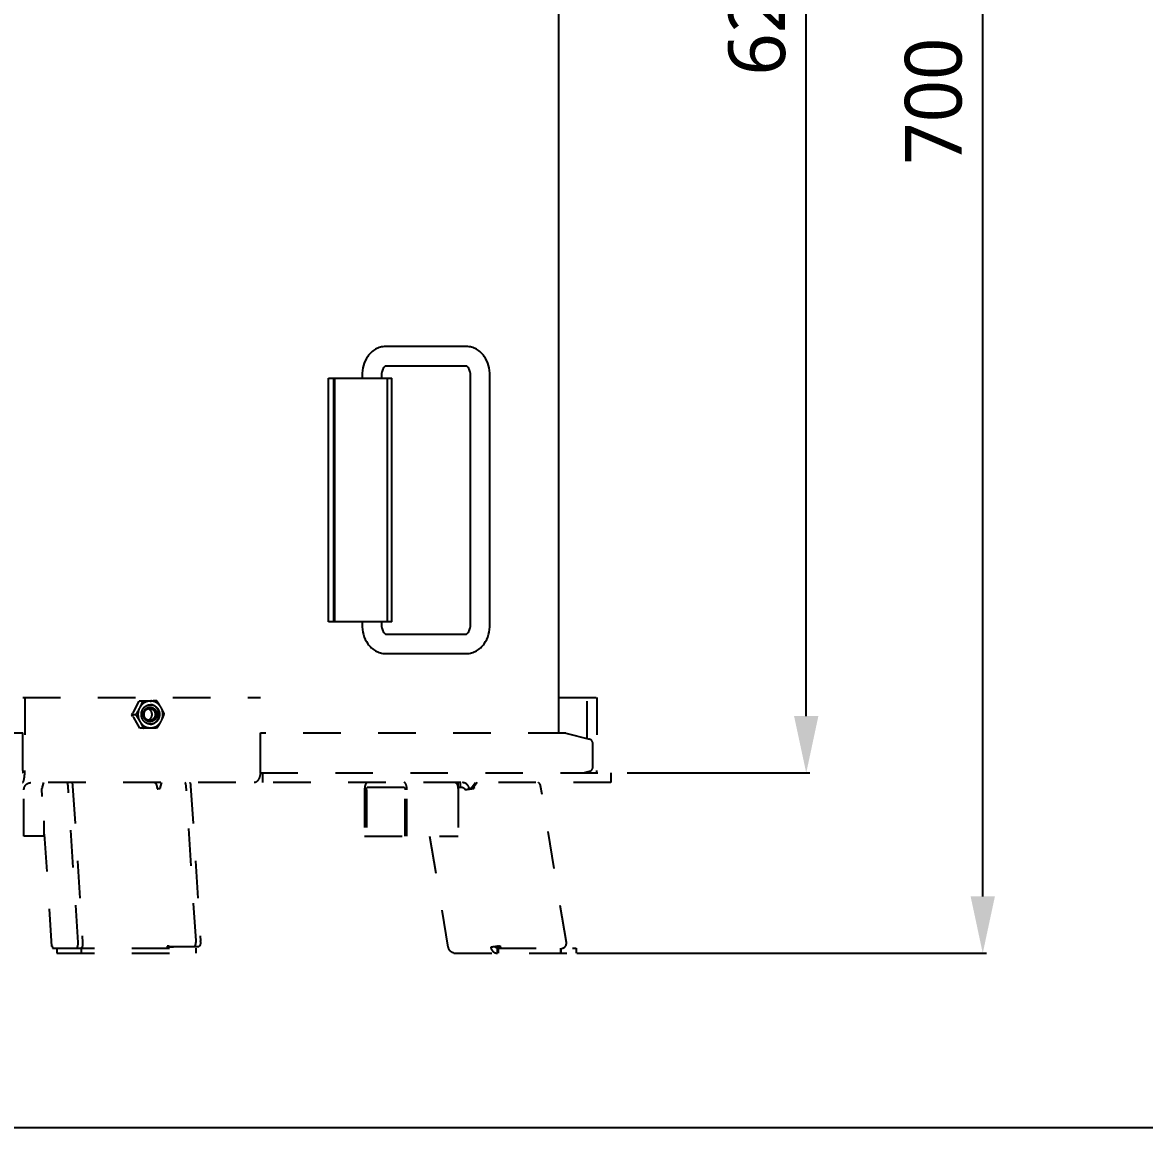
# Model space of a CAD drawing. Header units: millimetres. Extents: x 0 to 2800, y 0 to 1980.
# Drawn here: x 864 to 1324.7, y 0 to 453.6 of the extents above; entities that cross this region are included whole.
import ezdxf

# ---------------------------------------------------------------- set-up
doc = ezdxf.new("R2010")
doc.units = ezdxf.units.MM
doc.header["$LTSCALE"] = 154
doc.header["$PDMODE"] = 3
doc.header["$PDSIZE"] = 8
doc.linetypes.add('DOT', pattern=[0.2, 0.1, -0.1])
doc.layers.get('0').update_dxf_attribs({"linetype": 'CONTINUOUS'})
doc.layers.get('Defpoints').update_dxf_attribs({"linetype": 'CONTINUOUS'})
doc.styles.get("Standard").update_dxf_attribs({"font": 'msyh.ttc'})
doc.dimstyles.new('DIMSTYLE_2', dxfattribs={"dimtxt": 23.333333, "dimasz": 23.333333, "dimexe": 1.5, "dimexo": 1, "dimgap": 0.875, "dimtad": 1, "dimdec": 0, "dimdsep": 46, "dimtxsty": 'Standard', "dimblk": '_FILLED', "dimblk1": '_FILLED', "dimblk2": '_FILLED', "dimcen": 0.09, "dimazin": 2, "dimtp": 0.01, "dimtm": 0.01, "dimtfac": 1, "dimtdec": 0, "dimtofl": 0, "dimtmove": 0, "dimatfit": 3, "dimldrblk": '_FILLED', "dimfxl": 1, "dimtolj": 1, "dimarcsym": 0})

# ---------------------------------------------------------------- blocks, each defined once
blk = doc.blocks.new('_FILLED')
at = {"color": 0, "linetype": 'ByBlock'}
blk.add_solid([(0, 0), (-1, 0.214), (-1, -0.214)], dxfattribs=at)
blk = doc.blocks.new('*D57')
at = {"color": 0, "linetype": 'ByBlock', "lineweight": -2}
for p, q in [((815.92, 770.86), (1259.79, 770.86)), ((1258.29, 94.9), (1258.29, 747.53)), ((1091.64, 71.56), (1259.79, 71.56))]:
    blk.add_line(p, q, dxfattribs=at)
at = {"layer": 'Defpoints', "color": 0}
for p in [(814.92, 770.86), (1258.29, 770.86), (1090.64, 71.56)]:
    blk.add_point(p, dxfattribs=at)
at = {"color": 0, "linetype": 'ByBlock', "lineweight": -2, "xscale": 23.3333333333, "yscale": 23.3333333333, "zscale": 23.3333333333}
for p, rotation in [((1258.29, 770.86), 90), ((1258.29, 71.56), 270)]:
    blk.add_blockref('_FILLED', p, dxfattribs=dict(at, rotation=rotation))
at = {"color": 0, "insert": (1226.3, 421.28), "char_height": 23.333, "attachment_point": 2, "rotation": 90, "line_spacing_factor": 0.9}
blk.add_mtext('\\A1;700', dxfattribs=at)
blk = doc.blocks.new('*D62')
at = {"color": 0, "linetype": 'ByBlock', "lineweight": -2}
for p, q in [((813.55, 770.86), (1187.31, 770.86)), ((1185.81, 168.9), (1185.81, 747.53)), ((1112.27, 145.56), (1187.31, 145.56))]:
    blk.add_line(p, q, dxfattribs=at)
at = {"layer": 'Defpoints', "color": 0}
for p in [(812.55, 770.86), (1185.81, 770.86), (1111.27, 145.56)]:
    blk.add_point(p, dxfattribs=at)
at = {"color": 0, "linetype": 'ByBlock', "lineweight": -2, "xscale": 23.3333333333, "yscale": 23.3333333333, "zscale": 23.3333333333}
for p, rotation in [((1185.81, 770.86), 90), ((1185.81, 145.56), 270)]:
    blk.add_blockref('_FILLED', p, dxfattribs=dict(at, rotation=rotation))
at = {"color": 0, "insert": (1153.82, 457.87), "char_height": 23.333, "attachment_point": 2, "rotation": 90, "line_spacing_factor": 0.9}
blk.add_mtext('\\A1;625', dxfattribs=at)

msp = doc.modelspace()

# ---------------------------------------------------------------- linework, layer by layer
msp.add_line((1084.09944, 659.67968), (1084.09944, 161.85734))
at = {"linetype": 'Continuous'}
for p, q in [((1046.30864, 320.56181), (1013.07462, 320.56181)), ((1013.07462, 312.56181), (1013.07662, 312.56205)), ((1013.07462, 312.56181), (1013.07684, 312.56202)), ((1046.30864, 312.56181), (1013.07462, 312.56181)), ((989.68564, 307.56181), (1015.63747, 307.56181)), ((989.68564, 207.56181), (989.68564, 307.56181)), ((991.80286, 207.56181), (991.80286, 307.56181)), ((992.13477, 307.56181), (992.13477, 207.56181)), ((1003.41777, 308.56181), (1003.41777, 307.56181)), ((1011.41777, 308.56181), (1011.41777, 307.56181)), ((1013.91777, 207.56181), (1013.91777, 307.56181)), ((1015.63747, 207.56181), (1015.63747, 307.56181)), ((1047.9655, 206.56181), (1047.9655, 308.56181)), ((1055.9655, 206.56181), (1055.9655, 308.56181)), ((1015.63747, 207.56181), (989.68564, 207.56181)), ((1003.41777, 207.56181), (1003.41777, 206.56181)), ((1011.41777, 207.56181), (1011.41777, 206.56181)), ((1013.07462, 202.56181), (1046.30864, 202.56181)), ((1013.07683, 202.5616), (1013.07462, 202.56181)), ((1013.07462, 202.56181), (1013.07661, 202.56157)), ((1013.07462, 194.56181), (1046.30864, 194.56181)), ((0, 0), (2800, 0))]:
    msp.add_line(p, q, dxfattribs=at)
at = {"linetype": 'DOT'}
for p, q in [((864.19287, 176.56181), (961.74956, 176.56181)), ((864.19287, 146.56181), (864.19287, 176.56181)), ((864.9738, 176.56181), (864.9738, 146.56181)), ((911.92772, 174.98439), (916.66906, 175.10595)), ((916.95436, 175.11698), (916.66906, 175.10595)), ((916.95436, 175.11698), (917.69971, 175.13609)), ((919.20756, 175.13609), (917.69971, 175.13609)), ((961.74956, 146.56181), (961.74956, 176.56181)), ((1084.09944, 176.56181), (1099.84582, 176.56181)), ((1095.92279, 159.62714), (1095.92279, 176.56181)), ((1099.84582, 176.56181), (1099.84582, 146.56181)), ((909.65515, 170.5177), (909.30386, 170.11229)), ((909.65515, 170.5177), (911.92772, 174.98439)), ((913.29054, 174.98439), (911.92772, 174.98439)), ((916.15351, 172.01961), (916.20823, 172.02031)), ((916.46055, 173.56067), (916.54908, 173.56181)), ((908.94661, 169.41012), (909.30386, 170.11229)), ((910.45446, 169.41012), (908.94661, 169.41012)), ((909.33471, 168.72705), (908.94661, 169.41012)), ((909.33471, 168.72705), (909.7038, 168.33268)), ((912.17258, 163.98753), (909.7038, 168.33268)), ((916.26296, 167.10401), (916.20823, 167.10331)), ((864.19287, 161.85734), (554.42255, 161.85734)), ((913.5354, 163.98753), (912.17258, 163.98753)), ((916.63864, 165.56295), (916.5501, 165.56181)), ((1087.09119, 161.85734), (961.74956, 161.85734)), ((1087.09119, 161.85734), (1096.84016, 159.39548)), ((1098.19944, 147.96181), (1098.19944, 157.65026)), ((961.69529, 145.56181), (1105.59944, 145.56181)), ((962.60353, 145.56181), (962.60353, 141.56181)), ((1094.24721, 145.56181), (1096.84016, 146.2166)), ((1105.59944, 145.56181), (1105.59944, 141.56181)), ((1105.59944, 141.56181), (863.99764, 141.56181)), ((864.59767, 119.56181), (864.59767, 138.56181)), ((876.056, 74.37041), (871.91998, 139.065)), ((872.58732, 141.56181), (872.07771, 139.88674)), ((872.07771, 139.88674), (872.118, 139.2564)), ((886.84154, 75.95835), (882.73426, 140.20366)), ((884.59817, 140.20366), (888.70546, 75.95835)), ((921.04901, 141.56181), (920.53939, 139.88674)), ((920.53939, 139.88674), (920.57969, 139.2564)), ((935.25692, 76.68271), (931.19594, 140.20366)), ((933.05985, 140.20366), (937.12083, 76.68271)), ((960.00992, 141.56181), (960.00992, 141.84579)), ((1004.46804, 138.56181), (1004.46804, 119.56181)), ((1005.19319, 138.56181), (1005.19319, 119.56181)), ((1020.78381, 139.56181), (1005.55576, 139.56181)), ((1021.14639, 119.56181), (1021.14639, 138.56181)), ((1021.87153, 119.56181), (1021.87153, 138.56181)), ((1042.6974, 141.56181), (1042.6974, 140.10526)), ((1044.71707, 139.56181), (1042.79045, 139.56181)), ((1042.85316, 138.56181), (1042.85316, 119.56181)), ((1043.78512, 141.56181), (1043.78512, 139.56181)), ((1045.63487, 138.73546), (1047.47046, 139.08275)), ((1048.64725, 139.88674), (1049.95716, 141.56181)), ((1048.64725, 139.88674), (1049.3724, 139.88674)), ((1048.75083, 139.2564), (1048.64725, 139.88674)), ((1048.75083, 139.2564), (1049.47598, 139.2564)), ((1050.6823, 141.56181), (1049.3724, 139.88674)), ((1049.3724, 139.88674), (1049.47598, 139.2564)), ((1087.32132, 75.95835), (1076.76396, 140.20366)), ((872.76047, 125.91831), (872.76047, 119.56181)), ((873.16685, 119.56181), (864.59767, 119.56181)), ((1004.46804, 119.56181), (1042.85316, 119.56181)), ((1031.18093, 119.56181), (1038.65567, 74.07535)), ((876.25402, 74.56181), (876.3148, 73.61105)), ((924.48533, 74.13257), (924.01761, 74.41873)), ((924.73018, 74.33541), (936.4067, 74.33541)), ((1058.80184, 74.33541), (1059.41923, 74.33541)), ((1059.40311, 74.43481), (1059.35538, 74.42662)), ((1059.53826, 73.61105), (1059.40288, 74.43489)), ((1060.10717, 74.56181), (1060.26341, 73.61105)), ((876.3148, 73.61105), (887.99133, 73.61105)), ((878.16453, 73.56181), (935.36062, 73.56181)), ((878.16453, 73.56181), (878.16453, 71.56181)), ((878.16453, 71.56181), (935.36062, 71.56181)), ((888.0824, 73.56181), (888.0824, 71.56181)), ((935.36062, 71.56181), (935.36062, 73.56181)), ((1041.25339, 71.5894), (1041.25339, 71.56181)), ((1041.25339, 71.56181), (1091.36895, 71.56181)), ((1059.01945, 73.56181), (1091.36895, 73.56181)), ((1059.01945, 71.56181), (1059.01945, 73.56181)), ((1059.3639, 73.56181), (1059.3639, 71.56181)), ((1059.53826, 73.61105), (1085.48573, 73.61105)), ((1084.97655, 73.56181), (1084.97655, 71.56181)), ((1084.99468, 73.56181), (1084.99468, 71.56181)), ((1091.36895, 73.56181), (1091.36895, 71.56181))]:
    msp.add_line(p, q, dxfattribs=at)
for centre, radius, start, end in [((894.58035, 1026.92602), 852.14587, 271.46907614, 271.65609179), ((916.40478, 169.02729), 3.46548, 271.4687278, 272.4004181), ((895.14274, 1004.28944), 840.50184, 271.46778071, 271.65738722), ((1096.39944, 157.65026), 1.8, 0, 75.8276623), ((1096.39944, 147.96181), 1.8, 284.1723377, 0), ((839.61477, 146.56205), 25.35903, 358.7918637, 359.9994621), ((952.2487, 146.56), 9.50086, 353.6589441, 0.0109378), ((1094.73283, 146.56491), 5.11299, 348.6785885, 359.9652127), ((1035.77638, 138.66244), 7.072, 7.3098718, 7.5316864), ((1041.28032, 182.67677), 44.18707, 279.7628068, 280.6889153), ((922.65435, 92.23476), 18.19456, 272.5706052, 275.7756526), ((929.82317, 76.33652), 5.44477, 359.988327, 3.6454128), ((931.68708, 76.33652), 5.44477, 359.988327, 3.6454128), ((1051.60286, 119.75386), 45.98543, 279.7659737, 280.0254951), ((1052.25982, 116.07592), 42.24929, 280.0164784, 280.7042328), ((884.90366, 74.44308), 6.9355, 186.8927973, 188.8824062), ((1041.6187, 74.19064), 2.62894, 260.4192044, 262.0068308), ((1041.61792, 74.18489), 2.62315, 262.0061494, 265.1581504), ((1041.61626, 74.16373), 2.60192, 265.1553312, 269.993596)]:
    msp.add_arc(centre, radius, start, end, dxfattribs=at)
at = {"linetype": 'Continuous'}
for points, knots in [([(1013.07462, 320.56181), (1012.36623, 320.56181), (1010.93862, 320.36907), (1008.27071, 319.26028), (1006.64263, 317.70751), (1005.80864, 316.52807)], [0, 0, 0, 0, 0.247289759, 0.495743042, 1, 1, 1, 1]), ([(1053.57463, 316.52807), (1052.74064, 317.7075), (1051.11257, 319.26026), (1048.44467, 320.36907), (1047.01706, 320.56181), (1046.30864, 320.56181)], [0, 0, 0, 0, 0.504253996, 0.752705427, 1, 1, 1, 1]), ([(1005.80864, 316.52807), (1005.01362, 315.40373), (1003.80648, 312.80879), (1003.41777, 309.98953), (1003.41777, 308.56181)], [0, 0, 0, 0, 0.490961116, 1, 1, 1, 1]), ([(1055.9655, 308.56181), (1055.9655, 309.98954), (1055.57678, 312.8088), (1054.36965, 315.40374), (1053.57463, 316.52807)], [0, 0, 0, 0, 0.509042399, 1, 1, 1, 1]), ([(1012.34061, 311.90926), (1012.03961, 311.48358), (1011.57047, 310.3851), (1011.41777, 309.2105), (1011.41777, 308.56181)], [0, 0, 0, 0, 0.44558606, 1, 1, 1, 1]), ([(1013.07546, 312.56204), (1013.00975, 312.5571), (1012.71663, 312.36685), (1012.49377, 312.12586), (1012.34061, 311.90926)], [0, 0, 0, 0, 0.198974189, 1, 1, 1, 1]), ([(1047.04266, 311.90926), (1046.88949, 312.12588), (1046.66662, 312.36678), (1046.37351, 312.55715), (1046.30781, 312.56204)], [0, 0, 0, 0, 0.801085377, 1, 1, 1, 1]), ([(1047.9655, 308.56181), (1047.9655, 309.2105), (1047.81279, 310.3851), (1047.34366, 311.48358), (1047.04266, 311.90926)], [0, 0, 0, 0, 0.554414327, 1, 1, 1, 1]), ([(1003.41777, 206.56181), (1003.41777, 205.13408), (1003.80648, 202.31482), (1005.01362, 199.71988), (1005.80864, 198.59555)], [0, 0, 0, 0, 0.509042399, 1, 1, 1, 1]), ([(1011.41777, 206.56181), (1011.41777, 205.91312), (1011.57047, 204.73852), (1012.03961, 203.64004), (1012.34061, 203.21436)], [0, 0, 0, 0, 0.554414327, 1, 1, 1, 1]), ([(1012.34061, 203.21436), (1012.49378, 202.99774), (1012.71665, 202.75684), (1013.00976, 202.56647), (1013.07546, 202.56158)], [0, 0, 0, 0, 0.801085377, 1, 1, 1, 1]), ([(1046.30781, 202.56158), (1046.37352, 202.56652), (1046.66664, 202.75677), (1046.8895, 202.99776), (1047.04266, 203.21436)], [0, 0, 0, 0, 0.198974189, 1, 1, 1, 1]), ([(1047.04266, 203.21436), (1047.34366, 203.64004), (1047.8128, 204.73852), (1047.9655, 205.91312), (1047.9655, 206.56181)], [0, 0, 0, 0, 0.44558606, 1, 1, 1, 1]), ([(1053.57463, 198.59555), (1054.36965, 199.71989), (1055.57679, 202.31483), (1055.9655, 205.13409), (1055.9655, 206.56181)], [0, 0, 0, 0, 0.490961116, 1, 1, 1, 1]), ([(1005.80864, 198.59555), (1006.64263, 197.41612), (1008.2707, 195.86336), (1010.9386, 194.75455), (1012.36621, 194.56181), (1013.07462, 194.56181)], [0, 0, 0, 0, 0.504253996, 0.752705427, 1, 1, 1, 1]), ([(1046.30864, 194.56181), (1047.01704, 194.56181), (1048.44465, 194.75455), (1051.11255, 195.86334), (1052.74064, 197.41611), (1053.57463, 198.59555)], [0, 0, 0, 0, 0.247289759, 0.495743042, 1, 1, 1, 1])]:
    msp.add_open_spline(points, degree=3, knots=knots, dxfattribs=at)
at = {"linetype": 'DOT'}
for points, knots in [([(920.92615, 172.4248), (920.79495, 172.65571), (920.2535, 173.57903), (919.66489, 174.47403), (919.20756, 175.13609)], [0, 0, 0, 0, 0.248157835, 1, 1, 1, 1]), ([(912.05061, 172.19726), (911.92991, 171.96003), (911.43098, 171.01239), (910.88242, 170.09155), (910.45446, 169.41012)], [0, 0, 0, 0, 0.24855951, 1, 1, 1, 1]), ([(912.05061, 172.19726), (911.83545, 171.77435), (911.50974, 170.86672), (911.36693, 169.42954), (911.57328, 168.00115), (911.93917, 167.11044), (912.17304, 166.69882)], [0, 0, 0, 0, 0.249207964, 0.500383931, 0.751355442, 1, 1, 1, 1]), ([(916.42716, 175.06024), (915.98048, 175.04879), (915.08078, 174.89768), (913.84094, 174.30541), (912.78861, 173.39125), (912.26262, 172.61395), (912.05061, 172.19726)], [0, 0, 0, 0, 0.244837108, 0.492244852, 0.743820938, 1, 1, 1, 1]), ([(913.29054, 174.98439), (913.11, 174.52092), (912.72231, 173.58015), (912.2863, 172.66051), (912.05061, 172.19726)], [0, 0, 0, 0, 0.489003237, 1, 1, 1, 1]), ([(916.5501, 165.56181), (916.30815, 165.56179), (915.82141, 165.61284), (915.12128, 165.83952), (914.47563, 166.20756), (913.71781, 166.86886), (913.02525, 167.97238), (912.72816, 169.51307), (912.99101, 171.06067), (913.65846, 172.1811), (914.40112, 172.86162), (915.03826, 173.24616), (915.73302, 173.49082), (916.2186, 173.55447), (916.46055, 173.56067)], [0, 0, 0, 0, 0.060446747, 0.121219409, 0.182608886, 0.244794759, 0.37108769, 0.499727161, 0.6284441, 0.754928195, 0.817218597, 0.878699154, 0.939534283, 1, 1, 1, 1]), ([(916.42716, 175.06024), (916.17304, 175.05373), (915.12753, 175.02737), (914.08197, 175.00264), (913.29054, 174.98439)], [0, 0, 0, 0, 0.243060574, 1, 1, 1, 1]), ([(916.47135, 166.56267), (916.28863, 166.55798), (915.92014, 166.58745), (915.38764, 166.74649), (914.89451, 167.01412), (914.31313, 167.50248), (913.77687, 168.32776), (913.53802, 169.48908), (913.72539, 170.66086), (914.22399, 171.51171), (914.78274, 172.02913), (915.26326, 172.32168), (915.78795, 172.50787), (916.15494, 172.55627), (916.33778, 172.56095)], [0, 0, 0, 0, 0.060442597, 0.121181588, 0.18251705, 0.244642146, 0.370834513, 0.499458024, 0.628235995, 0.754808369, 0.817140599, 0.878654309, 0.939514035, 1, 1, 1, 1]), ([(916.20823, 167.10331), (915.91162, 167.10333), (915.30548, 167.23263), (914.5478, 167.77788), (914.04241, 168.58486), (913.85929, 169.53203), (914.02147, 170.48345), (914.50867, 171.30273), (915.25355, 171.86698), (915.8568, 172.012), (916.15351, 172.01961)], [0, 0, 0, 0, 0.120872825, 0.244145437, 0.370760105, 0.49972679, 0.628770746, 0.755575968, 0.879046295, 1, 1, 1, 1]), ([(915.57106, 167.20054), (915.80822, 167.27432), (916.26508, 167.50857), (916.80151, 168.0664), (917.14565, 168.77503), (917.26386, 169.56201), (917.14553, 170.34898), (916.80128, 171.05755), (916.26477, 171.61529), (915.80787, 171.84946), (915.57069, 171.92319)], [0, 0, 0, 0, 0.121316104, 0.245251001, 0.371817127, 0.500001042, 0.628184552, 0.754749621, 0.87868331, 1, 1, 1, 1]), ([(916.20823, 172.02031), (916.50484, 172.02029), (917.11099, 171.89099), (917.86867, 171.34574), (918.37406, 170.53877), (918.55717, 169.59159), (918.39499, 168.64017), (917.9078, 167.82089), (917.16291, 167.25665), (916.55967, 167.11162), (916.26296, 167.10401)], [0, 0, 0, 0, 0.120872825, 0.244145437, 0.370760105, 0.49972679, 0.628770746, 0.755575968, 0.879046295, 1, 1, 1, 1]), ([(916.33778, 172.56095), (916.5205, 172.56564), (916.88899, 172.53617), (917.42149, 172.37713), (917.91462, 172.1095), (918.496, 171.62114), (919.03226, 170.79586), (919.27111, 169.63454), (919.08374, 168.46276), (918.58514, 167.61191), (918.02639, 167.09449), (917.54587, 166.80194), (917.02118, 166.61575), (916.65419, 166.56735), (916.47135, 166.56267)], [0, 0, 0, 0, 0.060442597, 0.121181588, 0.18251705, 0.244642146, 0.370834513, 0.499458024, 0.628235995, 0.754808369, 0.817140599, 0.878654309, 0.939514035, 1, 1, 1, 1]), ([(920.92615, 172.4248), (920.69592, 172.83), (920.13593, 173.57957), (919.04357, 174.43911), (917.7782, 174.96716), (916.87343, 175.07168), (916.42716, 175.06024)], [0, 0, 0, 0, 0.256001644, 0.507373813, 0.754780225, 1, 1, 1, 1]), ([(916.54993, 165.56485), (916.78765, 165.57482), (917.26393, 165.64423), (917.9442, 165.89194), (918.56779, 166.27418), (919.2954, 166.94537), (919.95277, 168.04436), (920.22306, 169.56234), (919.9524, 171.08025), (919.29476, 172.17906), (918.56699, 172.85004), (917.9433, 173.23212), (917.26296, 173.47964), (916.78664, 173.54891), (916.5489, 173.5588)], [0, 0, 0, 0, 0.0604413, 0.12125966, 0.182721454, 0.244981691, 0.371381906, 0.50000094, 0.628619287, 0.75501718, 0.817276229, 0.878736828, 0.939555789, 1, 1, 1, 1]), ([(916.54908, 173.56181), (916.79104, 173.56183), (917.27778, 173.51078), (917.97791, 173.2841), (918.62356, 172.91606), (919.38138, 172.25476), (920.07394, 171.15124), (920.37102, 169.61055), (920.10818, 168.06295), (919.44073, 166.94252), (918.69807, 166.262), (918.06093, 165.87746), (917.36617, 165.6328), (916.88059, 165.56915), (916.63864, 165.56295)], [0, 0, 0, 0, 0.060446747, 0.121219409, 0.182608886, 0.244794759, 0.37108769, 0.499727161, 0.6284441, 0.754928195, 0.817218597, 0.878699154, 0.939534283, 1, 1, 1, 1]), ([(922.28851, 169.7135), (922.0874, 170.16485), (921.65775, 171.08124), (921.18185, 171.97474), (920.92615, 172.4248)], [0, 0, 0, 0, 0.488385007, 1, 1, 1, 1]), ([(921.04858, 166.92636), (921.26374, 167.34927), (921.58944, 168.2569), (921.73226, 169.69408), (921.52591, 171.12247), (921.16002, 172.01318), (920.92615, 172.4248)], [0, 0, 0, 0, 0.249207964, 0.500383931, 0.751355442, 1, 1, 1, 1]), ([(910.45446, 169.41012), (910.60693, 169.18939), (911.20855, 168.30436), (911.77688, 167.39608), (912.17304, 166.69882)], [0, 0, 0, 0, 0.25066446, 1, 1, 1, 1]), ([(912.17304, 166.69882), (912.42875, 166.24877), (912.90464, 165.35527), (913.33429, 164.43888), (913.5354, 163.98753)], [0, 0, 0, 0, 0.511615137, 1, 1, 1, 1]), ([(912.17304, 166.69882), (912.40327, 166.29362), (912.96326, 165.54405), (914.05562, 164.68451), (915.32099, 164.15646), (916.22576, 164.05194), (916.67203, 164.06338)], [0, 0, 0, 0, 0.256001644, 0.507373813, 0.754780225, 1, 1, 1, 1]), ([(916.67203, 164.06338), (917.11871, 164.07483), (918.01841, 164.22594), (919.25825, 164.81821), (920.31057, 165.73237), (920.83657, 166.50967), (921.04858, 166.92636)], [0, 0, 0, 0, 0.244837108, 0.492244852, 0.743820938, 1, 1, 1, 1]), ([(919.45243, 164.13923), (919.59498, 164.36621), (920.15745, 165.27731), (920.68455, 166.21088), (921.04858, 166.92636)], [0, 0, 0, 0, 0.25030871, 1, 1, 1, 1]), ([(921.04858, 166.92636), (921.28427, 167.38962), (921.72028, 168.30926), (922.10797, 169.25003), (922.28851, 169.7135)], [0, 0, 0, 0, 0.510996906, 1, 1, 1, 1]), ([(913.5354, 163.98753), (913.80215, 163.99368), (914.84772, 164.018), (915.89326, 164.04341), (916.67203, 164.06338)], [0, 0, 0, 0, 0.255124549, 1, 1, 1, 1]), ([(864.19287, 146.56181), (864.19287, 146.32532), (864.15569, 146.06812), (864.10556, 145.56181), (863.99764, 145.56181)], [0, 0, 0, 0, 0.686664741, 1, 1, 1, 1]), ([(863.99764, 141.56181), (864.09908, 141.56181), (864.33664, 141.79603), (864.63687, 142.62736), (864.77281, 143.44056), (864.84247, 144.05701)], [0, 0, 0, 0, 0.112012036, 0.314940112, 1, 1, 1, 1]), ([(864.84247, 144.05701), (864.85993, 144.21154), (864.92484, 144.86664), (864.95757, 145.52474), (864.96816, 146.02737)], [0, 0, 0, 0, 0.236248944, 1, 1, 1, 1]), ([(961.69144, 145.51066), (961.58877, 144.58906), (961.25, 143.05651), (960.06052, 141.72139), (959.4324, 141.59069)], [0, 0, 0, 0, 0.59105909, 1, 1, 1, 1]), ([(864.59767, 138.56181), (864.59767, 138.95104), (864.73987, 139.73005), (865.35442, 140.72605), (866.28335, 141.40154), (867.02883, 141.56181), (867.39354, 141.56181)], [0, 0, 0, 0, 0.258098471, 0.511498211, 0.758165693, 1, 1, 1, 1]), ([(871.92, 139.06495), (871.91772, 139.09994), (871.98082, 139.18858), (872.06416, 139.23022), (872.118, 139.2564)], [0, 0, 0, 0, 0.369326207, 1, 1, 1, 1]), ([(882.73426, 140.20366), (882.71751, 140.46563), (882.65391, 140.93139), (882.50392, 141.38462), (882.39848, 141.56253)], [0, 0, 0, 0, 0.559337344, 1, 1, 1, 1]), ([(884.26239, 141.56253), (884.36783, 141.38462), (884.51782, 140.93139), (884.58142, 140.46563), (884.59817, 140.20366)], [0, 0, 0, 0, 0.440662446, 1, 1, 1, 1]), ([(918.21948, 141.56181), (918.35738, 141.56181), (918.5799, 141.42459), (918.77993, 141.1484), (918.99987, 140.71357), (919.19348, 140.01548), (919.26967, 139.41128), (919.29067, 139.08275)], [0, 0, 0, 0, 0.145001319, 0.243107737, 0.361488943, 0.653859773, 1, 1, 1, 1]), ([(919.29067, 139.08275), (919.54575, 139.08275), (919.90973, 139.10572), (920.3381, 139.17834), (920.51434, 139.22462), (920.57969, 139.2564)], [0, 0, 0, 0, 0.58592606, 0.833086646, 1, 1, 1, 1]), ([(931.19594, 140.20366), (931.1792, 140.46563), (931.11559, 140.93139), (930.96561, 141.38462), (930.86017, 141.56253)], [0, 0, 0, 0, 0.559337344, 1, 1, 1, 1]), ([(932.72408, 141.56253), (932.82952, 141.38462), (932.9795, 140.93139), (933.04311, 140.46563), (933.05985, 140.20366)], [0, 0, 0, 0, 0.440662446, 1, 1, 1, 1]), ([(1005.55576, 141.56181), (1005.39749, 141.56181), (1005.14477, 141.37994), (1004.93255, 141.04032), (1004.70031, 140.50231), (1004.5177, 139.66376), (1004.46804, 138.94552), (1004.46804, 138.56181)], [0, 0, 0, 0, 0.140895087, 0.240283645, 0.361309028, 0.658430208, 1, 1, 1, 1]), ([(1005.19319, 138.56181), (1005.19319, 138.68972), (1005.20834, 138.92938), (1005.28226, 139.24418), (1005.37917, 139.47097), (1005.503, 139.56181), (1005.55576, 139.56181)], [0, 0, 0, 0, 0.341890535, 0.639229371, 0.858973544, 1, 1, 1, 1]), ([(1021.87153, 138.56181), (1021.87153, 138.94552), (1021.82188, 139.66376), (1021.63926, 140.50231), (1021.40702, 141.04032), (1021.19481, 141.37994), (1020.94209, 141.56181), (1020.78381, 141.56181)], [0, 0, 0, 0, 0.34156966, 0.638690839, 0.759716251, 0.859104843, 1, 1, 1, 1]), ([(1020.78381, 139.56181), (1020.83657, 139.56181), (1020.9604, 139.47097), (1021.05732, 139.24418), (1021.13124, 138.92938), (1021.14639, 138.68972), (1021.14639, 138.56181)], [0, 0, 0, 0, 0.14102662, 0.360770953, 0.65810978, 1, 1, 1, 1]), ([(1041.76544, 141.56181), (1042.04089, 141.56181), (1042.41993, 141.05416), (1042.65263, 140.35664), (1042.75174, 139.8588), (1042.78736, 139.5894)], [0, 0, 0, 0, 0.356783935, 0.648005963, 1, 1, 1, 1]), ([(1042.7909, 139.56225), (1042.8013, 139.48115), (1042.83807, 139.14889), (1042.85316, 138.81429), (1042.85316, 138.56181)], [0, 0, 0, 0, 0.244628074, 1, 1, 1, 1]), ([(1047.47046, 139.08275), (1047.41458, 139.42283), (1047.19277, 140.08355), (1046.56032, 140.89844), (1045.70189, 141.43617), (1045.0415, 141.56181), (1044.71707, 141.56181)], [0, 0, 0, 0, 0.25786968, 0.510555411, 0.757255115, 1, 1, 1, 1]), ([(1044.71707, 139.56181), (1044.93144, 139.56181), (1045.38231, 139.38288), (1045.59851, 138.95672), (1045.63487, 138.73546)], [0, 0, 0, 0, 0.488755755, 1, 1, 1, 1]), ([(1045.63487, 138.73546), (1045.80296, 138.73546), (1046.2213, 138.76786), (1047.2693, 138.88577), (1048.14631, 139.0217), (1048.77311, 139.12961)], [0, 0, 0, 0, 0.159335966, 0.397088451, 1, 1, 1, 1]), ([(1048.75083, 139.2564), (1048.50026, 139.20899), (1048.07492, 139.14451), (1047.64636, 139.08275), (1047.47046, 139.08275)], [0, 0, 0, 0, 0.591819022, 1, 1, 1, 1]), ([(1076.76396, 140.20366), (1076.71892, 140.47772), (1076.52202, 141.00718), (1076.12699, 141.4141), (1075.90088, 141.56253)], [0, 0, 0, 0, 0.506622197, 1, 1, 1, 1]), ([(876.25402, 74.56181), (876.20017, 74.53563), (876.11683, 74.49399), (876.05374, 74.40535), (876.05601, 74.37036)], [0, 0, 0, 0, 0.630673858, 1, 1, 1, 1]), ([(876.05601, 74.37036), (876.05826, 74.33568), (876.13088, 74.25638), (876.21801, 74.22576), (876.27409, 74.2067)], [0, 0, 0, 0, 0.369737209, 1, 1, 1, 1]), ([(886.12742, 73.61105), (886.24717, 73.61105), (886.43506, 73.76678), (886.58272, 74.03792), (886.74238, 74.46901), (886.85083, 75.11936), (886.85994, 75.67056), (886.84154, 75.95835)], [0, 0, 0, 0, 0.1386612, 0.240217146, 0.364495916, 0.666089871, 1, 1, 1, 1]), ([(888.70546, 75.95835), (888.73866, 75.43896), (888.68898, 74.70401), (888.41592, 73.91824), (888.18328, 73.65396), (888.06294, 73.62089)], [0, 0, 0, 0, 0.620289874, 0.851258612, 1, 1, 1, 1]), ([(924.01761, 74.41873), (923.86904, 74.40366), (923.67191, 74.39102), (923.47464, 74.38816), (923.42668, 74.38816)], [0, 0, 0, 0, 0.756937669, 1, 1, 1, 1]), ([(923.42668, 74.38816), (923.43206, 74.304), (923.44438, 74.19352), (923.46495, 74.08455), (923.47043, 74.05858)], [0, 0, 0, 0, 0.760627324, 1, 1, 1, 1]), ([(923.47043, 74.05858), (923.49707, 73.93234), (923.54243, 73.74087), (923.70893, 73.56181), (923.78375, 73.56181)], [0, 0, 0, 0, 0.632953746, 1, 1, 1, 1]), ([(924.01761, 74.41873), (924.06068, 74.41281), (924.21734, 74.39237), (924.37446, 74.37557), (924.48837, 74.36375)], [0, 0, 0, 0, 0.275146151, 1, 1, 1, 1]), ([(924.48533, 74.13257), (924.91311, 74.14154), (925.618, 74.18275), (926.32426, 74.26408), (926.59409, 74.33541)], [0, 0, 0, 0, 0.605216845, 1, 1, 1, 1]), ([(924.48837, 74.36375), (924.51325, 74.36117), (924.59395, 74.35267), (924.67476, 74.34437), (924.73018, 74.33541)], [0, 0, 0, 0, 0.308264935, 1, 1, 1, 1]), ([(934.54279, 74.33541), (934.64831, 74.33541), (934.81679, 74.45666), (934.95827, 74.68308), (935.11309, 75.04175), (935.23484, 75.60078), (935.26794, 76.07961), (935.26794, 76.33541)], [0, 0, 0, 0, 0.140895087, 0.240283645, 0.361309028, 0.658430208, 1, 1, 1, 1]), ([(937.13185, 76.33541), (937.13185, 76.07961), (937.09875, 75.60078), (936.977, 75.04175), (936.82218, 74.68308), (936.6807, 74.45666), (936.51222, 74.33541), (936.4067, 74.33541)], [0, 0, 0, 0, 0.34156966, 0.638690839, 0.759716251, 0.859104843, 1, 1, 1, 1]), ([(1038.86258, 74.04087), (1038.81186, 74.04087), (1038.75523, 74.04404), (1038.65898, 74.05534), (1038.65567, 74.07532)], [0, 0, 0, 0, 0.714608011, 1, 1, 1, 1]), ([(1041.18114, 71.59836), (1040.61189, 71.69445), (1039.49454, 72.3071), (1038.96009, 73.44746), (1038.86258, 74.04087)], [0, 0, 0, 0, 0.489789409, 1, 1, 1, 1]), ([(1058.14, 74.23512), (1057.76276, 74.18097), (1057.13996, 74.10245), (1056.51318, 74.04087), (1056.26606, 74.04087)], [0, 0, 0, 0, 0.606637523, 1, 1, 1, 1]), ([(1056.26606, 74.04087), (1056.32195, 73.70079), (1056.54375, 73.04007), (1057.1762, 72.22518), (1058.03463, 71.68745), (1058.69503, 71.56181), (1059.01945, 71.56181)], [0, 0, 0, 0, 0.25786968, 0.510555411, 0.757255115, 1, 1, 1, 1]), ([(1059.01945, 73.56181), (1058.82899, 73.56181), (1058.43111, 73.69992), (1058.19975, 74.04614), (1058.13885, 74.23469)], [0, 0, 0, 0, 0.490113582, 1, 1, 1, 1]), ([(1059.35538, 74.42662), (1059.25318, 74.40914), (1058.84869, 74.34134), (1058.44334, 74.27866), (1058.14, 74.23512)], [0, 0, 0, 0, 0.25281025, 1, 1, 1, 1]), ([(1085.48573, 73.61105), (1085.75565, 73.61105), (1086.30981, 73.7441), (1086.96714, 74.29492), (1087.34507, 75.08233), (1087.36811, 75.67359), (1087.32132, 75.95835)], [0, 0, 0, 0, 0.241147948, 0.48804109, 0.742190146, 1, 1, 1, 1]), ([(878.05134, 73.37219), (878.05886, 73.32418), (878.08991, 73.13925), (878.12924, 72.95566), (878.16398, 72.82115)], [0, 0, 0, 0, 0.25916302, 1, 1, 1, 1])]:
    msp.add_open_spline(points, degree=3, knots=knots, dxfattribs=at)
for points in [[(1095.70016, 145.92727), (1095.52426, 145.70873), (1095.22257, 145.56181), (1094.94203, 145.56181)], [(959.4324, 141.59069), (959.34141, 141.57175), (959.24802, 141.56181), (959.15508, 141.56181)], [(888.06294, 73.62089), (888.03971, 73.61451), (888.01542, 73.61105), (887.99133, 73.61105)]]:
    msp.add_open_spline(points, degree=3, dxfattribs=at)

# ---------------------------------------------------------------- dimensions: what is measured, and where the dimension line sits
at = {"linetype": 'ByBlock'}
dim = msp.add_linear_dim(base=(1185.80685, 770.86181), p1=(1111.26611, 145.56181), p2=(812.54942, 770.86181), angle=90, dimstyle='DIMSTYLE_2', dxfattribs=at)
dim.commit()
dim.dimension.update_dxf_attribs({"geometry": '*D62', "text_midpoint": (1185.80685, 457.87293), "dimtype": 160})
dim = msp.add_linear_dim(base=(1258.28929, 770.86181), p1=(1090.64322, 71.56181), p2=(814.92006, 770.86181), angle=90, text='700', dimstyle='DIMSTYLE_2', dxfattribs=at)
dim.commit()
dim.dimension.update_dxf_attribs({"geometry": '*D57', "text_midpoint": (1258.28929, 421.28149), "dimtype": 160})

doc.saveas('drawing.dxf')
